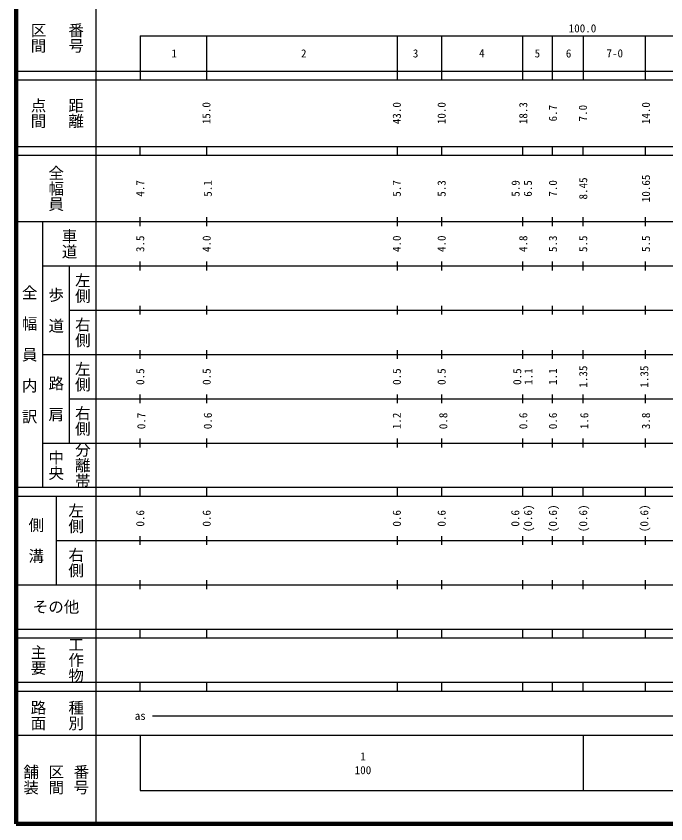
# Model space of a CAD drawing. Units: millimetres on the paper, enlarged 1000 times. Extents: x 40000 to 680000, y 20000 to 380000.
# Drawn here: x 40000 to 186662, y 20000 to 202409 of the extents above; entities that cross this region are included whole.
import ezdxf
from ezdxf.enums import TextEntityAlignment as Align

# ---------------------------------------------------------------- set-up
doc = ezdxf.new("R2010")
doc.units = ezdxf.units.MM
doc.header["$LTSCALE"] = 1000
doc.layers.add('M-TTL', color=2, linetype='Continuous', lineweight=140)
doc.layers.add('M-TTL-BAND', color=7, linetype='Continuous', lineweight=25)
doc.styles.add('@ＭＳ ゴシック', font='')
doc.styles.add('ＭＳ ゴシック', font='')
doc.styles.get('@ＭＳ ゴシック').set_extended_font_data('@MS Gothic')
doc.styles.get('ＭＳ ゴシック').set_extended_font_data('MS Gothic')

msp = doc.modelspace()

# ---------------------------------------------------------------- linework, layer by layer
at = {"layer": 'M-TTL'}
for p, q in [((40000, 380000), (40000, 20000)), ((40000, 20000), (680000, 20000))]:
    msp.add_line(p, q, dxfattribs=at)
at = {"layer": 'M-TTL-BAND'}
for p, q in [((58000, 370000), (58000, 20000)), ((68000, 198000), (579000, 198000)), ((68000, 198000), (68000, 188000)), ((83000, 198000), (83000, 188000)), ((126000, 198000), (126000, 188000)), ((136000, 198000), (136000, 188000)), ((154300, 198000), (154300, 188000)), ((161000, 198000), (161000, 188000)), ((168000, 198000), (168000, 188000)), ((182000, 198000), (182000, 188000)), ((40000, 190000), (579000, 190000)), ((40000, 188000), (579000, 188000)), ((40000, 173000), (579000, 173000)), ((68000, 171000), (68000, 173000)), ((83000, 173000), (83000, 171000)), ((126000, 173000), (126000, 171000)), ((136000, 173000), (136000, 171000)), ((154300, 173000), (154300, 171000)), ((161000, 173000), (161000, 171000)), ((168000, 171000), (168000, 173000)), ((182000, 173000), (182000, 171000)), ((40000, 171000), (579000, 171000)), ((68000, 155000), (68000, 157000)), ((83000, 157000), (83000, 155000)), ((126000, 157000), (126000, 155000)), ((136000, 157000), (136000, 155000)), ((154300, 157000), (154300, 155000)), ((161000, 157000), (161000, 155000)), ((168000, 155000), (168000, 157000)), ((182000, 157000), (182000, 155000)), ((40000, 156000), (579000, 156000)), ((46000, 96000), (46000, 156000)), ((46000, 146000), (579000, 146000)), ((52000, 146000), (52000, 106000)), ((68000, 145000), (68000, 147000)), ((83000, 147000), (83000, 145000)), ((126000, 147000), (126000, 145000)), ((136000, 147000), (136000, 145000)), ((154300, 147000), (154300, 145000)), ((161000, 147000), (161000, 145000)), ((168000, 145000), (168000, 147000)), ((182000, 147000), (182000, 145000)), ((68000, 135000), (68000, 137000)), ((83000, 137000), (83000, 135000)), ((126000, 137000), (126000, 135000)), ((136000, 137000), (136000, 135000)), ((154300, 137000), (154300, 135000)), ((161000, 137000), (161000, 135000)), ((168000, 135000), (168000, 137000)), ((182000, 137000), (182000, 135000)), ((52000, 136000), (579000, 136000)), ((46000, 126000), (579000, 126000)), ((68000, 125000), (68000, 127000)), ((83000, 127000), (83000, 125000)), ((126000, 127000), (126000, 125000)), ((136000, 127000), (136000, 125000)), ((154300, 127000), (154300, 125000)), ((161000, 127000), (161000, 125000)), ((168000, 125000), (168000, 127000)), ((182000, 127000), (182000, 125000)), ((68000, 115000), (68000, 117000)), ((83000, 117000), (83000, 115000)), ((126000, 117000), (126000, 115000)), ((136000, 117000), (136000, 115000)), ((154300, 117000), (154300, 115000)), ((161000, 117000), (161000, 115000)), ((168000, 115000), (168000, 117000)), ((182000, 117000), (182000, 115000)), ((52000, 116000), (579000, 116000)), ((46000, 106000), (579000, 106000)), ((68000, 105000), (68000, 107000)), ((83000, 107000), (83000, 105000)), ((126000, 107000), (126000, 105000)), ((136000, 107000), (136000, 105000)), ((154300, 107000), (154300, 105000)), ((161000, 107000), (161000, 105000)), ((168000, 105000), (168000, 107000)), ((182000, 107000), (182000, 105000)), ((40000, 96000), (579000, 96000)), ((68000, 94000), (68000, 96000)), ((83000, 96000), (83000, 94000)), ((126000, 96000), (126000, 94000)), ((136000, 96000), (136000, 94000)), ((154300, 96000), (154300, 94000)), ((161000, 96000), (161000, 94000)), ((168000, 94000), (168000, 96000)), ((182000, 96000), (182000, 94000)), ((40000, 94000), (579000, 94000)), ((49000, 94000), (49000, 74000)), ((49000, 84000), (579000, 84000)), ((68000, 83000), (68000, 85000)), ((83000, 85000), (83000, 83000)), ((126000, 85000), (126000, 83000)), ((136000, 85000), (136000, 83000)), ((154300, 85000), (154300, 83000)), ((161000, 85000), (161000, 83000)), ((168000, 83000), (168000, 85000)), ((182000, 85000), (182000, 83000)), ((68000, 73000), (68000, 75000)), ((83000, 75000), (83000, 73000)), ((126000, 75000), (126000, 73000)), ((136000, 75000), (136000, 73000)), ((154300, 75000), (154300, 73000)), ((161000, 75000), (161000, 73000)), ((168000, 73000), (168000, 75000)), ((182000, 75000), (182000, 73000)), ((40000, 74000), (579000, 74000)), ((40000, 64000), (579000, 64000)), ((68000, 62000), (68000, 64000)), ((83000, 64000), (83000, 62000)), ((126000, 64000), (126000, 62000)), ((136000, 64000), (136000, 62000)), ((154300, 64000), (154300, 62000)), ((161000, 64000), (161000, 62000)), ((168000, 62000), (168000, 64000)), ((182000, 64000), (182000, 62000)), ((40000, 62000), (579000, 62000)), ((40000, 52000), (579000, 52000)), ((68000, 50000), (68000, 52000)), ((83000, 52000), (83000, 50000)), ((126000, 52000), (126000, 50000)), ((136000, 52000), (136000, 50000)), ((154300, 52000), (154300, 50000)), ((161000, 52000), (161000, 50000)), ((168000, 50000), (168000, 52000)), ((182000, 52000), (182000, 50000)), ((40000, 50000), (579000, 50000)), ((70805, 44406), (429908, 44406)), ((40000, 40000), (579000, 40000)), ((68000, 40000), (68000, 27500)), ((168000, 40000), (168000, 27500)), ((68000, 27500), (579000, 27500))]:
    msp.add_line(p, q, dxfattribs=at)
at = {"layer": 'M-TTL-BAND', "lineweight": 13}
msp.add_line((154300, 198000), (154300, 188000), dxfattribs=at)

# ---------------------------------------------------------------- texts
at = {"layer": 'M-TTL-BAND'}
for s, height, rotation, style, p in [('番号', 2566, 270, '@ＭＳ ゴシック', (53500, 197500)), ('区間', 2566, 270, '@ＭＳ ゴシック', (45000, 197500)), ('点間', 2566, 270, '@ＭＳ ゴシック', (45000, 180500)), ('距離', 2566, 270, '@ＭＳ ゴシック', (53500, 180500)), ('15.0', 1833, 90, 'ＭＳ ゴシック', (82936, 180500)), ('43.0', 1833, 90, 'ＭＳ ゴシック', (125917, 180500)), ('10.0', 1833, 90, 'ＭＳ ゴシック', (136042, 180500)), ('18.3', 1833, 90, 'ＭＳ ゴシック', (154468, 180500)), ('14.0', 1833, 90, 'ＭＳ ゴシック', (182169, 180500)), ('6.7', 1833, 90, 'ＭＳ ゴシック', (161168, 180500)), ('7.0', 1833, 90, 'ＭＳ ゴシック', (167936, 180500)), ('全幅員', 2566, 270, '@ＭＳ ゴシック', (49000, 163500)), ('10.65', 1833, 90, 'ＭＳ ゴシック', (182169, 163500)), ('4.7', 1833, 90, 'ＭＳ ゴシック', (67998, 163500)), ('5.1', 1833, 90, 'ＭＳ ゴシック', (83249, 163500)), ('5.7', 1833, 90, 'ＭＳ ゴシック', (125917, 163500)), ('5.3', 1833, 90, 'ＭＳ ゴシック', (136042, 163500)), ('5.9', 1833, 90, 'ＭＳ ゴシック', (152737, 163500)), ('6.5', 1833, 90, 'ＭＳ ゴシック', (155506, 163500)), ('7.0', 1833, 90, 'ＭＳ ゴシック', (161168, 163500)), ('8.45', 1833, 90, 'ＭＳ ゴシック', (167998, 163500)), ('車道', 2566, 270, '@ＭＳ ゴシック', (52000, 151000)), ('3.5', 1833, 90, 'ＭＳ ゴシック', (67998, 151000)), ('4.0', 1833, 90, 'ＭＳ ゴシック', (82999, 151000)), ('4.0', 1833, 90, 'ＭＳ ゴシック', (125917, 151000)), ('4.0', 1833, 90, 'ＭＳ ゴシック', (136042, 151000)), ('4.8', 1833, 90, 'ＭＳ ゴシック', (154468, 151000)), ('5.3', 1833, 90, 'ＭＳ ゴシック', (161168, 151000)), ('5.5', 1833, 90, 'ＭＳ ゴシック', (167998, 151000)), ('5.5', 1833, 90, 'ＭＳ ゴシック', (182169, 151000)), ('左側', 2566, 270, '@ＭＳ ゴシック', (55000, 141000)), ('全\u3000幅\u3000員\u3000内\u3000訳', 2566, 270, '@ＭＳ ゴシック', (43000, 126000)), ('歩\u3000道', 2566, 270, '@ＭＳ ゴシック', (49000, 136000)), ('右側', 2566, 270, '@ＭＳ ゴシック', (55000, 131000)), ('左側', 2566, 270, '@ＭＳ ゴシック', (55000, 121000)), ('0.5', 1833, 90, 'ＭＳ ゴシック', (67998, 121000)), ('0.5', 1833, 90, 'ＭＳ ゴシック', (82999, 121000)), ('0.5', 1833, 90, 'ＭＳ ゴシック', (125917, 121000)), ('0.5', 1833, 90, 'ＭＳ ゴシック', (136042, 121000)), ('0.5', 1833, 90, 'ＭＳ ゴシック', (153105, 121000)), ('1.1', 1833, 90, 'ＭＳ ゴシック', (155637, 121000)), ('1.1', 1833, 90, 'ＭＳ ゴシック', (161168, 121000)), ('1.35', 1833, 90, 'ＭＳ ゴシック', (167998, 121000)), ('1.35', 1833, 90, 'ＭＳ ゴシック', (181794, 121000)), ('路\u3000肩', 2566, 270, '@ＭＳ ゴシック', (49000, 116000)), ('右側', 2566, 270, '@ＭＳ ゴシック', (55000, 111000)), ('0.7', 1833, 90, 'ＭＳ ゴシック', (68248, 111000)), ('0.6', 1833, 90, 'ＭＳ ゴシック', (83249, 111000)), ('1.2', 1833, 90, 'ＭＳ ゴシック', (125917, 111000)), ('0.8', 1833, 90, 'ＭＳ ゴシック', (136417, 111000)), ('0.6', 1833, 90, 'ＭＳ ゴシック', (154468, 111000)), ('0.6', 1833, 90, 'ＭＳ ゴシック', (161168, 111000)), ('1.6', 1833, 90, 'ＭＳ ゴシック', (168248, 111000)), ('3.8', 1833, 90, 'ＭＳ ゴシック', (182169, 111000)), ('分離帯', 2566, 270, '@ＭＳ ゴシック', (55000, 101000)), ('中央', 2566, 270, '@ＭＳ ゴシック', (49000, 101000)), ('左側', 2566, 270, '@ＭＳ ゴシック', (53500, 89000)), ('(0.6)', 1833, 90, 'ＭＳ ゴシック', (155558, 89000)), ('(0.6)', 1833, 90, 'ＭＳ ゴシック', (161168, 89000)), ('(0.6)', 1833, 90, 'ＭＳ ゴシック', (167998, 89000)), ('(0.6)', 1833, 90, 'ＭＳ ゴシック', (181794, 89000)), ('0.6', 1833, 90, 'ＭＳ ゴシック', (67998, 89000)), ('0.6', 1833, 90, 'ＭＳ ゴシック', (82999, 89000)), ('0.6', 1833, 90, 'ＭＳ ゴシック', (125917, 89000)), ('0.6', 1833, 90, 'ＭＳ ゴシック', (136042, 89000)), ('0.6', 1833, 90, 'ＭＳ ゴシック', (152662, 89000)), ('側\u3000溝', 2566, 270, '@ＭＳ ゴシック', (44500, 84000)), ('右側', 2566, 270, '@ＭＳ ゴシック', (53500, 79000)), ('主要', 2566, 270, '@ＭＳ ゴシック', (45000, 57000)), ('工作物', 2566, 270, '@ＭＳ ゴシック', (53500, 57000)), ('路面', 2566, 270, '@ＭＳ ゴシック', (45000, 44500)), ('種別', 2566, 270, '@ＭＳ ゴシック', (53500, 44500)), ('舗装', 2566, 270, '@ＭＳ ゴシック', (43333, 30000)), ('区間', 2566, 270, '@ＭＳ ゴシック', (49000, 30000)), ('番号', 2566, 270, '@ＭＳ ゴシック', (54667, 30000))]:
    msp.add_text(s, height=height, rotation=rotation, dxfattribs=dict(at, style=style)).set_placement(p, align=Align.MIDDLE_CENTER)
at = {"layer": 'M-TTL-BAND', "style": 'ＭＳ ゴシック'}
msp.add_text('100.0', height=1833, dxfattribs=at).set_placement((167844, 198195), align=Align.BOTTOM_CENTER)
for s, height, p in [('1', 1833, (75671, 194000)), ('2', 1833, (104922, 194000)), ('3', 1833, (130173, 194000)), ('4', 1833, (145120, 194032)), ('5', 1833, (157664, 194000)), ('6', 1833, (164709, 193997)), ('7-0', 1833, (175133, 194019)), ('その他', 2566, (49000, 69000)), ('as', 1833, (68006, 44406)), ('1', 1833, (118288, 35238)), ('100', 1833, (118288, 32131))]:
    msp.add_text(s, height=height, dxfattribs=at).set_placement(p, align=Align.MIDDLE_CENTER)

doc.saveas('drawing.dxf')
